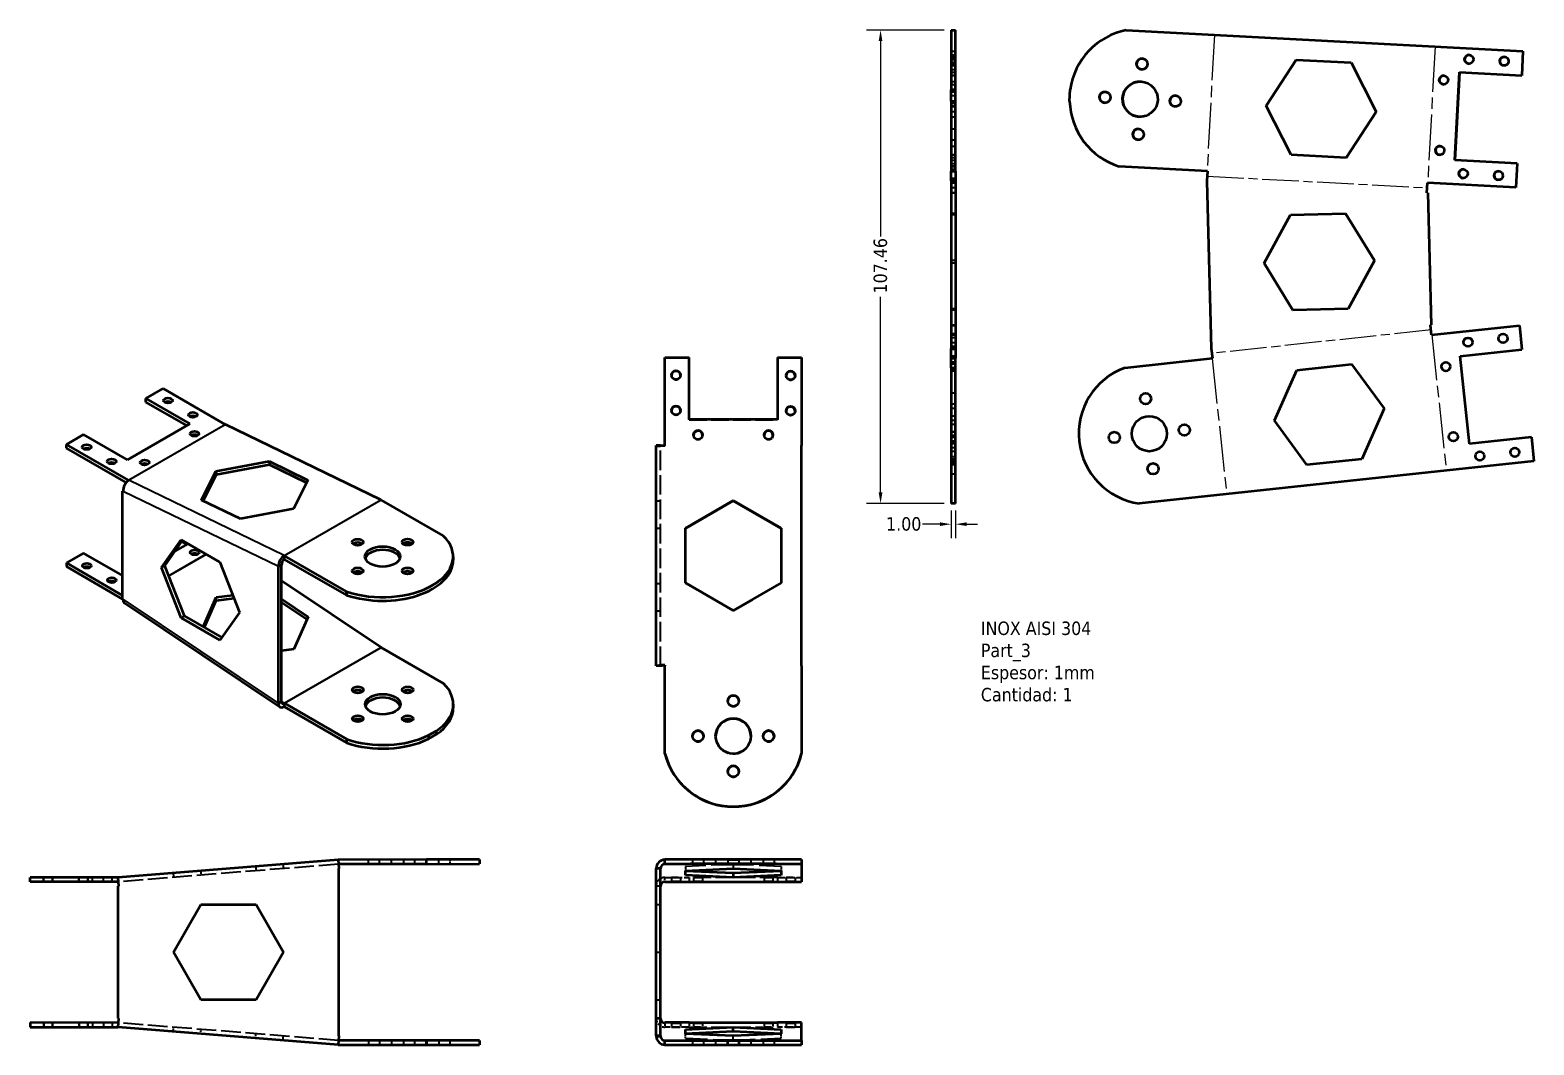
# Model space of a CAD drawing. Header units: millimetres. Extents: x 45 to 386, y 48 to 278.
import ezdxf

# ---------------------------------------------------------------- set-up
doc = ezdxf.new("R2010")
doc.units = ezdxf.units.MM
doc.linetypes.add('CHAIN', pattern=[0.3543, 0.2362, -0.0295, 0.0591, -0.0295])
doc.linetypes.add('DASHED', pattern=[0.2068, 0.1655, -0.0413])
for name, color, linetype, lineweight in [('Bend Centerline (ANSI)', 7, 'CHAIN', 25), ('Dimension (ANSI)', 7, 'Continuous', 25), ('Hidden (ANSI)', 7, 'DASHED', 35), ('Symbol (ANSI)', 7, 'Continuous', 25), ('Visible (ANSI)', 7, 'Continuous', 50), ('Visible Narrow (ANSI)', 7, 'Continuous', 35)]:
    doc.layers.add(name, color=color, linetype=linetype, lineweight=lineweight)
doc.styles.add('Note Text (ANSI)', font='tahoma.ttf')
doc.dimstyles.new('Default - mm (ANSI)', dxfattribs={"dimtxt": 3.048, "dimasz": 2.5, "dimexe": 3.175, "dimexo": 1.6002, "dimgap": 0.8, "dimtad": 0, "dimtoh": 1, "dimrnd": 1e-08, "dimzin": 4, "dimdsep": 46, "dimtxsty": 'Note Text (ANSI)', "dimcen": 0.09, "dimdle": 10, "dimclrd": 256, "dimclre": 256, "dimclrt": 256, "dimadec": 1, "dimazin": 1, "dimtfac": 1, "dimtofl": 0, "dimtmove": 0, "dimatfit": 3, "dimfxl": 0, "dimtolj": 1, "dimtzin": 4, "dimlwd": -1, "dimlwe": -1, "dimarcsym": 0})

# ---------------------------------------------------------------- blocks, each defined once
blk = doc.blocks.new('*D4')
at = {"layer": 'Defpoints', "color": 0}
for p in [(253.65, 278.07), (237.65, 170.61), (253.65, 170.61)]:
    blk.add_point(p, dxfattribs=at)
at = {"layer": 'Dimension (ANSI)'}
for p, q in [((252.05, 278.07), (234.47, 278.07)), ((237.65, 275.57), (237.65, 231.19)), ((237.65, 173.11), (237.65, 217.48)), ((252.05, 170.61), (234.47, 170.61))]:
    blk.add_line(p, q, dxfattribs=at)
for points in [[(237.23, 275.57), (238.07, 275.57), (237.65, 278.07)], [(237.23, 173.11), (238.07, 173.11), (237.65, 170.61)]]:
    blk.add_solid(points, dxfattribs=at)
at = {"layer": 'Dimension (ANSI)', "insert": (236.06, 218.28), "char_height": 3.048, "attachment_point": 1, "rotation": 90, "style": 'Note Text (ANSI)'}
blk.add_mtext('\\A1;107.46', dxfattribs=at)
blk = doc.blocks.new('*D5')
at = {"layer": 'Defpoints', "color": 0}
for p in [(253.65, 170.61), (254.65, 170.61), (254.65, 165.91)]:
    blk.add_point(p, dxfattribs=at)
at = {"layer": 'Dimension (ANSI)'}
for p, q in [((253.65, 169.01), (253.65, 162.74)), ((254.65, 169.01), (254.65, 162.74)), ((251.15, 165.91), (247.2, 165.91)), ((257.15, 165.91), (259.65, 165.91))]:
    blk.add_line(p, q, dxfattribs=at)
for points in [[(251.15, 166.33), (251.15, 165.5), (253.65, 165.91)], [(257.15, 166.33), (257.15, 165.5), (254.65, 165.91)]]:
    blk.add_solid(points, dxfattribs=at)
at = {"layer": 'Dimension (ANSI)', "insert": (238.9, 167.5), "char_height": 3.048, "attachment_point": 1, "style": 'Note Text (ANSI)'}
blk.add_mtext('\\A1;1.00', dxfattribs=at)

msp = doc.modelspace()

# ---------------------------------------------------------------- linework, layer by layer
at = {"layer": 'Bend Centerline (ANSI)', "ltscale": 43.748238}
for p, q in [((313.366, 277.005), (311.719, 246.049)), ((363.411, 274.342), (361.763, 243.385)), ((362.684, 208.878), (365.979, 178.054)), ((312.852, 203.552), (316.147, 172.727))]:
    msp.add_line(p, q, dxfattribs=at)
at = {"layer": 'Bend Centerline (ANSI)', "ltscale": 35.282658}
for p, q in [((311.715, 244.916), (361.647, 242.259)), ((362.507, 209.997), (312.788, 204.682))]:
    msp.add_line(p, q, dxfattribs=at)
at = {"layer": 'Hidden (ANSI)', "ltscale": 1.903676}
for p, q in [((253.65, 273.28), (254.65, 273.28)), ((254.65, 271.337), (253.65, 271.337)), ((254.65, 270.673), (253.65, 270.673)), ((254.65, 267.788), (253.65, 267.788)), ((254.65, 260.86), (253.65, 260.86)), ((254.65, 259.531), (253.65, 259.531)), ((254.65, 249.717), (253.65, 249.717)), ((254.65, 249.053), (253.65, 249.053)), ((253.65, 247.816), (254.65, 247.816)), ((253.65, 243.388), (254.65, 243.388)), ((253.65, 242.324), (254.65, 242.324)), ((254.65, 241.13), (253.65, 241.13)), ((253.65, 241.121), (254.65, 241.121)), ((254.65, 236.451), (253.65, 236.451)), ((254.65, 236.118), (253.65, 236.118)), ((254.65, 225.797), (253.65, 225.797)), ((254.65, 225.13), (253.65, 225.13)), ((254.65, 214.808), (253.65, 214.808)), ((254.65, 214.475), (253.65, 214.475)), ((253.65, 211.138), (254.65, 211.138)), ((253.65, 211.121), (254.65, 211.121)), ((253.65, 211.002), (254.65, 211.002)), ((254.65, 209.091), (253.65, 209.091)), ((253.65, 208.872), (254.65, 208.872)), ((254.65, 208.24), (253.65, 208.24)), ((254.65, 207.091), (253.65, 207.091)), ((254.65, 206.24), (253.65, 206.24)), ((254.65, 205.533), (253.65, 205.533)), ((254.65, 204.037), (253.65, 204.037)), ((254.65, 202.676), (253.65, 202.676)), ((254.65, 202.231), (253.65, 202.231)), ((190.25, 199.734), (190.25, 199.733)), ((192.25, 199.734), (192.25, 199.733)), ((216.25, 199.656), (216.25, 199.654)), ((218.25, 199.656), (218.25, 199.654)), ((254.65, 200.902), (253.65, 200.902)), ((254.65, 200.676), (253.65, 200.676)), ((254.65, 195.646), (253.65, 195.646)), ((190.25, 191.734), (190.25, 191.733)), ((192.25, 191.734), (192.25, 191.733)), ((216.25, 191.656), (216.25, 191.654)), ((218.25, 191.656), (218.25, 191.654)), ((254.65, 193.146), (253.65, 193.146)), ((254.65, 192.131), (253.65, 192.131)), ((194.25, 189.656), (194.25, 189.654)), ((214.25, 189.656), (214.25, 189.654)), ((254.65, 190.441), (253.65, 190.441)), ((254.65, 189.474), (253.65, 189.474)), ((254.65, 188.541), (253.65, 188.541)), ((195.25, 186.156), (195.25, 186.154)), ((197.25, 186.156), (197.25, 186.154)), ((211.25, 186.156), (211.25, 186.154)), ((213.25, 186.156), (213.25, 186.154)), ((254.65, 186.841), (253.65, 186.841)), ((254.65, 186.766), (253.65, 186.766)), ((254.65, 186.041), (253.65, 186.041)), ((253.65, 185.646), (254.65, 185.646)), ((254.65, 184.766), (253.65, 184.766)), ((254.65, 184.341), (253.65, 184.341)), ((187.75, 183.575), (186.75, 183.575)), ((188.75, 183.654), (188.75, 183.734)), ((254.65, 184.15), (253.65, 184.15)), ((254.65, 183.23), (253.65, 183.23)), ((254.65, 182.441), (253.65, 182.441)), ((254.65, 182.379), (253.65, 182.379)), ((254.65, 181.23), (253.65, 181.23)), ((254.65, 180.703), (253.65, 180.703)), ((254.65, 180.379), (253.65, 180.379)), ((253.65, 180.177), (254.65, 180.177)), ((254.65, 179.736), (253.65, 179.736)), ((254.65, 179.374), (253.65, 179.374)), ((254.65, 177.236), (253.65, 177.236)), ((186.75, 171.233), (187.75, 171.233)), ((186.75, 164.983), (187.75, 164.983)), ((186.75, 152.483), (187.75, 152.483)), ((193.425, 152.582), (193.425, 152.503)), ((215.076, 152.582), (215.076, 152.503)), ((186.75, 146.233), (187.75, 146.233)), ((204.25, 146.352), (204.25, 146.272)), ((203, 125.812), (203, 125.811)), ((205.5, 125.812), (205.5, 125.811)), ((195, 117.812), (195, 117.811)), ((197.5, 117.812), (197.5, 117.811)), ((200.25, 117.812), (200.25, 117.811)), ((208.25, 117.812), (208.25, 117.811)), ((211, 117.812), (211, 117.811)), ((213.5, 117.812), (213.5, 117.811)), ((203, 109.812), (203, 109.811)), ((205.5, 109.812), (205.5, 109.811)), ((102.13, 88.74), (102.21, 87.743)), ((121.42, 89.752), (121.421, 88.752)), ((123.92, 89.755), (123.921, 88.755)), ((126.67, 89.758), (126.671, 88.758)), ((129.42, 89.762), (129.421, 88.762)), ((131.92, 89.765), (131.921, 88.765)), ((134.67, 89.769), (134.671, 88.769)), ((137.42, 89.772), (137.421, 88.772)), ((139.92, 89.775), (139.921, 88.775)), ((195, 89.763), (195, 88.763)), ((197.5, 89.763), (197.5, 88.763)), ((200.25, 89.763), (200.25, 88.763)), ((203, 89.774), (203, 88.774)), ((204.25, 88.74), (204.25, 87.743)), ((205.5, 89.774), (205.5, 88.774)), ((208.25, 89.763), (208.25, 88.763)), ((211, 89.763), (211, 88.763)), ((213.5, 89.763), (213.5, 88.763)), ((47.748, 85.724), (47.749, 84.724)), ((47.827, 85.724), (47.828, 84.724)), ((49.748, 85.727), (49.749, 84.727)), ((49.827, 85.727), (49.828, 84.727)), ((55.748, 85.734), (55.749, 84.734)), ((55.827, 85.735), (55.828, 84.735)), ((57.748, 85.737), (57.749, 84.737)), ((57.827, 85.737), (57.828, 84.737)), ((58.827, 85.738), (58.828, 84.738)), ((61.327, 85.742), (61.328, 84.742)), ((63.327, 85.744), (63.328, 84.744)), ((77.21, 86.746), (77.289, 85.749)), ((83.44, 87.244), (83.519, 86.248)), ((95.9, 88.241), (95.98, 87.244)), ((188.75, 84.752), (188.75, 85.749)), ((190.25, 85.736), (190.25, 84.736)), ((192.25, 85.736), (192.25, 84.736)), ((193.425, 88.241), (193.425, 87.244)), ((194.25, 85.738), (194.25, 84.738)), ((195.25, 85.743), (195.25, 84.743)), ((197.25, 85.743), (197.25, 84.743)), ((211.25, 85.743), (211.25, 84.743)), ((213.25, 85.743), (213.25, 84.743)), ((214.25, 85.738), (214.25, 84.738)), ((215.076, 88.241), (215.076, 87.244)), ((216.25, 85.736), (216.25, 84.736)), ((218.25, 85.736), (218.25, 84.736)), ((187.75, 83.755), (186.75, 83.755)), ((187.75, 83.743), (186.75, 83.743)), ((186.75, 79.571), (187.75, 79.571)), ((186.75, 68.746), (187.75, 68.746)), ((186.75, 57.921), (187.75, 57.921)), ((77.21, 50.746), (77.289, 51.743)), ((83.44, 50.248), (83.519, 51.244)), ((187.75, 53.749), (186.75, 53.749)), ((186.75, 53.737), (187.75, 53.737)), ((188.75, 52.74), (188.75, 51.743)), ((95.9, 49.251), (95.98, 50.248)), ((102.13, 48.752), (102.21, 49.749)), ((193.425, 49.251), (193.425, 50.248)), ((204.25, 48.752), (204.25, 49.749)), ((215.076, 49.251), (215.076, 50.248))]:
    msp.add_line(p, q, dxfattribs=at)
at = {"layer": 'Hidden (ANSI)', "ltscale": 1.903682}
for p, q in [((253.65, 272.428), (254.65, 272.428)), ((253.65, 272.002), (254.65, 272.002)), ((253.65, 271.617), (254.65, 271.618)), ((253.65, 270.428), (254.65, 270.428)), ((253.65, 270.002), (254.65, 270.002)), ((297.027, 271.616), (297.024, 271.616)), ((371.072, 270.429), (371.07, 270.429)), ((371.178, 272.426), (371.176, 272.426)), ((379.061, 270.004), (379.058, 270.004)), ((379.167, 272.001), (379.165, 272.001)), ((253.65, 269.117), (254.65, 269.118)), ((253.65, 268.538), (254.65, 268.538)), ((253.65, 267.727), (254.65, 267.727)), ((253.65, 266.379), (254.65, 266.379)), ((296.748, 266.373), (296.745, 266.373)), ((296.894, 269.119), (296.891, 269.119)), ((365.42, 267.725), (365.418, 267.726)), ((253.65, 265.727), (254.65, 265.727)), ((253.65, 264.054), (254.65, 264.054)), ((253.65, 263.204), (254.65, 263.204)), ((288.613, 264.052), (288.61, 264.052)), ((304.59, 263.202), (304.588, 263.202)), ((365.314, 265.728), (365.312, 265.728)), ((253.65, 261.554), (254.65, 261.554)), ((253.65, 260.704), (254.65, 260.704)), ((288.48, 261.556), (288.478, 261.556)), ((304.458, 260.705), (304.455, 260.706)), ((253.65, 258.379), (254.65, 258.379)), ((296.323, 258.384), (296.32, 258.385)), ((253.65, 255.64), (254.65, 255.64)), ((253.65, 253.14), (254.65, 253.14)), ((296.044, 253.142), (296.041, 253.142)), ((296.177, 255.638), (296.174, 255.638)), ((253.65, 251.749), (254.65, 251.75)), ((253.65, 249.749), (254.65, 249.75)), ((364.464, 249.751), (364.461, 249.751)), ((364.57, 251.748), (364.568, 251.748)), ((253.65, 248.566), (254.65, 248.566)), ((253.65, 246.46), (254.65, 246.46)), ((253.65, 246.035), (254.65, 246.035)), ((369.875, 246.459), (369.872, 246.459)), ((377.864, 246.034), (377.861, 246.034)), ((253.65, 244.46), (254.65, 244.46)), ((253.65, 244.035), (254.65, 244.035)), ((369.769, 244.462), (369.766, 244.462)), ((377.757, 244.036), (377.755, 244.036)), ((190.25, 199.692), (190.25, 199.69)), ((192.25, 199.692), (192.25, 199.69)), ((216.25, 199.613), (216.25, 199.612)), ((218.25, 199.613), (218.25, 199.612)), ((190.25, 191.692), (190.25, 191.69)), ((192.25, 191.692), (192.25, 191.69)), ((216.25, 191.613), (216.25, 191.612)), ((218.25, 191.613), (218.25, 191.612)), ((194.25, 189.613), (194.25, 189.612)), ((214.25, 189.613), (214.25, 189.612)), ((195.25, 186.113), (195.25, 186.112)), ((197.25, 186.113), (197.25, 186.112)), ((211.25, 186.113), (211.25, 186.112)), ((213.25, 186.113), (213.25, 186.112)), ((203, 125.759), (203, 125.758)), ((205.5, 125.759), (205.5, 125.758)), ((195, 117.759), (195, 117.758)), ((197.5, 117.759), (197.5, 117.758)), ((200.25, 117.759), (200.25, 117.758)), ((208.25, 117.759), (208.25, 117.758)), ((211, 117.759), (211, 117.758)), ((213.5, 117.759), (213.5, 117.758)), ((203, 109.759), (203, 109.758)), ((205.5, 109.759), (205.5, 109.758)), ((47.791, 52.768), (47.792, 51.768)), ((47.869, 52.768), (47.87, 51.768)), ((49.791, 52.765), (49.792, 51.765)), ((49.869, 52.765), (49.87, 51.765)), ((55.791, 52.758), (55.792, 51.758)), ((55.869, 52.757), (55.87, 51.757)), ((57.791, 52.755), (57.792, 51.755)), ((57.869, 52.755), (57.87, 51.755)), ((58.869, 52.754), (58.87, 51.754)), ((61.369, 52.75), (61.37, 51.75)), ((63.369, 52.748), (63.37, 51.748)), ((190.25, 52.756), (190.25, 51.756)), ((192.25, 52.756), (192.25, 51.756)), ((194.25, 52.754), (194.25, 51.754)), ((195.25, 52.749), (195.25, 51.749)), ((197.25, 52.749), (197.25, 51.749)), ((211.25, 52.749), (211.25, 51.749)), ((213.25, 52.749), (213.25, 51.749)), ((214.25, 52.754), (214.25, 51.754)), ((216.25, 52.756), (216.25, 51.756)), ((218.25, 52.756), (218.25, 51.756)), ((121.473, 48.74), (121.474, 47.74)), ((123.973, 48.737), (123.974, 47.737)), ((126.723, 48.734), (126.724, 47.734)), ((129.473, 48.73), (129.474, 47.73)), ((131.973, 48.727), (131.974, 47.727)), ((134.723, 48.723), (134.724, 47.723)), ((137.473, 48.72), (137.474, 47.72)), ((139.973, 48.717), (139.974, 47.717)), ((195, 48.728), (195, 47.728)), ((197.5, 48.728), (197.5, 47.728)), ((200.25, 48.728), (200.25, 47.728)), ((203, 48.718), (203, 47.718)), ((205.5, 48.718), (205.5, 47.718)), ((208.25, 48.728), (208.25, 47.728)), ((211, 48.728), (211, 47.728)), ((213.5, 48.728), (213.5, 47.728))]:
    msp.add_line(p, q, dxfattribs=at)
at = {"layer": 'Hidden (ANSI)', "ltscale": 10.470666}
for p, q in [((188.75, 203.733), (194.25, 203.733)), ((214.25, 203.733), (219.75, 203.733)), ((188.75, 85.72), (194.25, 85.72)), ((214.25, 85.72), (219.75, 85.72)), ((194.25, 51.772), (188.75, 51.772)), ((219.75, 51.772), (214.25, 51.772))]:
    msp.add_line(p, q, dxfattribs=at)
at = {"layer": 'Hidden (ANSI)', "ltscale": 24.17795}
for p, q in [((194.25, 189.654), (214.25, 189.654)), ((214.25, 189.613), (194.25, 189.613)), ((194.25, 189.612), (214.25, 189.612)), ((214.25, 85.738), (194.25, 85.738)), ((194.25, 51.754), (214.25, 51.754))]:
    msp.add_line(p, q, dxfattribs=at)
at = {"layer": 'Hidden (ANSI)', "ltscale": 0.078461}
for p, q in [((194.25, 189.613), (194.25, 189.654)), ((214.25, 189.654), (214.25, 189.613))]:
    msp.add_line(p, q, dxfattribs=at)
at = {"layer": 'Hidden (ANSI)', "ltscale": 0.263695}
msp.add_line((187.75, 183.575), (187.75, 183.713), dxfattribs=at)
at = {"layer": 'Hidden (ANSI)', "ltscale": 26.865015}
msp.add_line((187.75, 133.733), (187.75, 183.575), dxfattribs=at)
at = {"layer": 'Hidden (ANSI)', "ltscale": 30.222437}
for p, q in [((193.425, 152.503), (204.25, 146.272)), ((204.25, 146.272), (215.076, 152.503)), ((204.25, 88.74), (193.425, 88.241)), ((215.076, 88.241), (204.25, 88.74)), ((193.425, 49.251), (204.25, 48.752)), ((204.25, 48.752), (215.076, 49.251))]:
    msp.add_line(p, q, dxfattribs=at)
at = {"layer": 'Hidden (ANSI)', "ltscale": 0.033797}
msp.add_line((187.751, 133.733), (187.75, 133.733), dxfattribs=at)
at = {"layer": 'Hidden (ANSI)', "ltscale": 5.014007}
msp.add_line((202.933, 101.812), (205.567, 101.812), dxfattribs=at)
at = {"layer": 'Hidden (ANSI)', "ltscale": 26.865778}
for p, q in [((114.671, 88.74), (64.828, 84.752)), ((114.671, 48.752), (64.828, 52.74))]:
    msp.add_line(p, q, dxfattribs=at)
at = {"layer": 'Hidden (ANSI)', "ltscale": 0.039199}
for p, q in [((203, 88.774), (203, 88.753)), ((205.5, 88.774), (205.5, 88.753)), ((203, 48.739), (203, 48.718)), ((205.5, 48.739), (205.5, 48.718))]:
    msp.add_line(p, q, dxfattribs=at)
at = {"layer": 'Hidden (ANSI)', "ltscale": 0.01955}
for p, q in [((190.25, 84.736), (190.25, 84.725)), ((192.25, 84.736), (192.25, 84.725)), ((216.25, 84.736), (216.25, 84.725)), ((218.25, 84.736), (218.25, 84.725)), ((190.25, 52.767), (190.25, 52.756)), ((192.25, 52.767), (192.25, 52.756)), ((216.25, 52.767), (216.25, 52.756)), ((218.25, 52.767), (218.25, 52.756))]:
    msp.add_line(p, q, dxfattribs=at)
at = {"layer": 'Hidden (ANSI)', "ltscale": 31.972332}
for start_param, end_param in [(4.9630446, 6.20277), (0.0804153, 1.3201407)]:
    msp.add_ellipse((296.535, 262.379), major_axis=(-15.977, 0.85), ratio=0.9999967, start_param=start_param, end_param=end_param, dxfattribs=at)
at = {"layer": 'Hidden (ANSI)', "ltscale": 7.480934}
for centre in [(296.96, 270.367), (288.547, 262.804), (304.524, 261.954), (296.11, 254.39)]:
    msp.add_ellipse(centre, major_axis=(1.248, -0.066), ratio=0.9999967, start_param=4.7113568, end_param=7.8550138, dxfattribs=at)
at = {"layer": 'Hidden (ANSI)', "ltscale": 5.98571}
for centre in [(371.125, 271.428), (379.114, 271.002), (365.367, 266.727), (364.517, 250.749), (369.822, 245.46), (377.811, 245.035)]:
    msp.add_ellipse(centre, major_axis=(0.999, -0.053), ratio=0.9999967, start_param=4.7110988, end_param=7.8552718, dxfattribs=at)
at = {"layer": 'Hidden (ANSI)', "ltscale": 30.389196}
msp.add_ellipse((296.535, 262.379), major_axis=(3.994, -0.213), ratio=0.9999967, start_param=4.7120664, end_param=7.8543042, dxfattribs=at)
at = {"layer": 'Hidden (ANSI)', "ltscale": 6.061757}
for centre, start_param, end_param in [((191.25, 199.692), 1.5495335, 4.7336518), ((217.25, 199.613), 1.5495334, 4.7336519)]:
    msp.add_ellipse(centre, major_axis=(0, 1), ratio=0.9999975, start_param=start_param, end_param=end_param, dxfattribs=at)
at = {"layer": 'Hidden (ANSI)', "ltscale": 6.064213}
msp.add_ellipse((191.25, 199.69), major_axis=(0, 1), ratio=0.9999975, start_param=1.5488883, end_param=4.734297, dxfattribs=at)
at = {"layer": 'Hidden (ANSI)', "ltscale": 5.983243}
for centre in [(191.25, 199.733), (217.25, 199.654), (191.25, 191.733), (217.25, 191.654), (196.25, 186.154), (212.25, 186.154)]:
    msp.add_ellipse(centre, major_axis=(-1, 0.001), ratio=0.9999992, start_param=0, end_param=3.1428828, dxfattribs=at)
at = {"layer": 'Hidden (ANSI)', "ltscale": 6.064214}
msp.add_ellipse((217.25, 199.612), major_axis=(0, 1), ratio=0.9999975, start_param=1.5488882, end_param=4.7342971, dxfattribs=at)
at = {"layer": 'Hidden (ANSI)', "ltscale": 6.061808}
for centre, start_param, end_param in [((191.25, 191.692), 1.5495202, 4.7336651), ((217.25, 191.613), 1.5495201, 4.7336652)]:
    msp.add_ellipse(centre, major_axis=(0, 1), ratio=0.9999975, start_param=start_param, end_param=end_param, dxfattribs=at)
at = {"layer": 'Hidden (ANSI)', "ltscale": 6.064264}
msp.add_ellipse((191.25, 191.69), major_axis=(0, 1), ratio=0.9999975, start_param=1.548875, end_param=4.7343103, dxfattribs=at)
at = {"layer": 'Hidden (ANSI)', "ltscale": 6.064265}
msp.add_ellipse((217.25, 191.612), major_axis=(0, 1), ratio=0.9999975, start_param=1.5488748, end_param=4.7343105, dxfattribs=at)
at = {"layer": 'Hidden (ANSI)', "ltscale": 6.061843}
for centre in [(196.25, 186.113), (212.25, 186.113)]:
    msp.add_ellipse(centre, major_axis=(0, 1), ratio=0.9999975, start_param=1.5495109, end_param=4.7336744, dxfattribs=at)
at = {"layer": 'Hidden (ANSI)', "ltscale": 6.0643}
for centre in [(196.25, 186.112), (212.25, 186.112)]:
    msp.add_ellipse(centre, major_axis=(0, 1), ratio=0.9999975, start_param=1.5488657, end_param=4.7343196, dxfattribs=at)
at = {"layer": 'Hidden (ANSI)', "ltscale": 2.990344}
msp.add_ellipse((188.75, 183.575), major_axis=(-1, 0), ratio=0.0797452, start_param=4.712389, end_param=6.2831853, dxfattribs=at)
at = {"layer": 'Hidden (ANSI)', "ltscale": 7.576768}
msp.add_ellipse((204.25, 125.759), major_axis=(0, 1.25), ratio=0.9999975, start_param=1.5496286, end_param=4.7335567, dxfattribs=at)
at = {"layer": 'Hidden (ANSI)', "ltscale": 7.579226}
msp.add_ellipse((204.25, 125.758), major_axis=(0, 1.25), ratio=0.9999975, start_param=1.5491124, end_param=4.7340729, dxfattribs=at)
at = {"layer": 'Hidden (ANSI)', "ltscale": 7.478466}
for centre in [(204.25, 125.811), (196.25, 117.811), (212.25, 117.811), (204.25, 109.811)]:
    msp.add_ellipse(centre, major_axis=(-1.25, 0.001), ratio=0.9999992, start_param=0, end_param=3.1426248, dxfattribs=at)
at = {"layer": 'Hidden (ANSI)', "ltscale": 7.576819}
for centre in [(196.25, 117.759), (212.25, 117.759)]:
    msp.add_ellipse(centre, major_axis=(0, 1.25), ratio=0.9999975, start_param=1.5496179, end_param=4.7335674, dxfattribs=at)
at = {"layer": 'Hidden (ANSI)', "ltscale": 7.579276}
for centre in [(196.25, 117.758), (212.25, 117.758)]:
    msp.add_ellipse(centre, major_axis=(0, 1.25), ratio=0.9999975, start_param=1.5491017, end_param=4.7340836, dxfattribs=at)
at = {"layer": 'Hidden (ANSI)', "ltscale": 30.510963}
msp.add_ellipse((204.25, 117.759), major_axis=(0, 4), ratio=0.9999975, start_param=1.5641785, end_param=4.7190068, dxfattribs=at)
at = {"layer": 'Hidden (ANSI)', "ltscale": 30.514082}
msp.add_ellipse((204.25, 117.758), major_axis=(0, 4), ratio=0.9999975, start_param=1.5640172, end_param=4.7191681, dxfattribs=at)
at = {"layer": 'Hidden (ANSI)', "ltscale": 30.386026}
msp.add_ellipse((204.25, 117.811), major_axis=(-4, 0.001), ratio=0.9999992, start_param=0, end_param=3.1419152, dxfattribs=at)
at = {"layer": 'Hidden (ANSI)', "ltscale": 7.57687}
msp.add_ellipse((204.25, 109.759), major_axis=(0, 1.25), ratio=0.9999975, start_param=1.5496073, end_param=4.733578, dxfattribs=at)
at = {"layer": 'Hidden (ANSI)', "ltscale": 7.579327}
msp.add_ellipse((204.25, 109.758), major_axis=(0, 1.25), ratio=0.9999975, start_param=1.5490911, end_param=4.7340942, dxfattribs=at)
at = {"layer": 'Hidden (ANSI)', "ltscale": 14.952118}
for centre in [(196.25, 89.763), (204.25, 89.774), (204.25, 89.753), (212.25, 89.763)]:
    msp.add_ellipse(centre, major_axis=(-1.25, 0), ratio=0.0012902, dxfattribs=at)
at = {"layer": 'Hidden (ANSI)', "ltscale": 30.382908}
msp.add_ellipse((204.25, 89.763), major_axis=(-4, 0), ratio=0.0012902, dxfattribs=at)
at = {"layer": 'Hidden (ANSI)', "ltscale": 5.980787}
for centre, start_param, end_param in [((188.75, 83.755), 4.712389, 6.2831853), ((188.75, 53.737), 0, 1.5707963)]:
    msp.add_ellipse(centre, major_axis=(-2, 0), ratio=0.9968153, start_param=start_param, end_param=end_param, dxfattribs=at)
at = {"layer": 'Hidden (ANSI)', "ltscale": 11.961675}
for centre in [(191.25, 85.736), (191.25, 85.725), (196.25, 85.743), (212.25, 85.743), (217.25, 85.736), (217.25, 85.725)]:
    msp.add_ellipse(centre, major_axis=(-1, 0), ratio=0.0012902, dxfattribs=at)
at = {"layer": 'Hidden (ANSI)', "ltscale": 11.961695}
for centre in [(191.25, 51.767), (191.25, 51.756), (196.25, 51.749), (212.25, 51.749), (217.25, 51.767), (217.25, 51.756)]:
    msp.add_ellipse(centre, major_axis=(-1, 0), ratio=0.0012902, dxfattribs=at)
at = {"layer": 'Hidden (ANSI)', "ltscale": 14.952144}
for centre in [(196.25, 47.728), (204.25, 47.739), (204.25, 47.718), (212.25, 47.728)]:
    msp.add_ellipse(centre, major_axis=(-1.25, 0), ratio=0.0012902, dxfattribs=at)
at = {"layer": 'Hidden (ANSI)', "ltscale": 30.382957}
msp.add_ellipse((204.25, 47.728), major_axis=(-4, 0), ratio=0.0012902, dxfattribs=at)
at = {"layer": 'Visible (ANSI)'}
for p, q in [((253.65, 278.068), (254.65, 278.068)), ((253.65, 278.068), (253.65, 264.51)), ((254.65, 264.541), (254.65, 278.068)), ((293.393, 278.068), (383.361, 273.28)), ((383.361, 273.28), (383.068, 267.788)), ((325.082, 260.86), (331.899, 271.337)), ((331.899, 271.337), (344.381, 270.673)), ((344.381, 270.673), (350.047, 259.531)), ((367.903, 248.566), (368.966, 268.538)), ((368.969, 268.538), (367.906, 248.566)), ((368.966, 268.538), (383.068, 267.788)), ((253.65, 261.943), (253.65, 264.51)), ((254.65, 261.911), (254.65, 264.541)), ((280.54, 261.911), (280.679, 264.541)), ((253.65, 261.943), (253.65, 247.112)), ((254.65, 247.112), (254.65, 261.911)), ((330.748, 249.717), (325.082, 260.86)), ((350.047, 259.531), (343.231, 249.053)), ((343.231, 249.053), (330.748, 249.717)), ((254.65, 247.112), (253.65, 247.112)), ((253.65, 247.112), (253.65, 246.046)), ((253.65, 246.046), (254.65, 246.046)), ((253.65, 243.813), (253.65, 246.046)), ((254.65, 246.046), (254.65, 247.112)), ((254.65, 246.046), (254.65, 243.813)), ((311.775, 246.046), (291.746, 247.112)), ((311.775, 246.046), (311.656, 243.813)), ((382.005, 247.816), (367.903, 248.566)), ((382.005, 247.816), (381.713, 242.324)), ((254.65, 243.813), (253.65, 243.813)), ((253.65, 243.813), (253.65, 243.787)), ((253.65, 243.787), (253.65, 205.807)), ((253.65, 243.787), (254.65, 243.787)), ((254.65, 243.813), (254.65, 243.787)), ((254.65, 243.787), (254.65, 205.807)), ((311.656, 243.787), (312.669, 205.807)), ((361.587, 241.13), (361.707, 243.388)), ((381.713, 242.324), (361.707, 243.388)), ((361.587, 241.13), (361.745, 241.121)), ((361.745, 241.121), (362.545, 211.138)), ((324.658, 225.13), (330.617, 236.118)), ((330.617, 236.118), (343.113, 236.451)), ((343.113, 236.451), (349.649, 225.797)), ((331.195, 214.475), (324.658, 225.13)), ((349.649, 225.797), (343.69, 214.808)), ((343.69, 214.808), (331.195, 214.475)), ((362.387, 211.121), (362.545, 211.138)), ((362.627, 208.872), (362.387, 211.121)), ((362.627, 208.872), (382.548, 211.002)), ((382.548, 211.002), (383.133, 205.533)), ((253.65, 205.807), (253.65, 205.781)), ((253.65, 205.807), (254.65, 205.807)), ((253.65, 203.558), (253.65, 205.781)), ((253.65, 205.781), (254.65, 205.781)), ((254.65, 205.807), (254.65, 205.781)), ((254.65, 205.781), (254.65, 203.558)), ((312.67, 205.781), (312.908, 203.558)), ((369.134, 204.037), (383.133, 205.533)), ((188.75, 203.734), (194.25, 203.734)), ((188.75, 183.813), (188.75, 203.734)), ((194.25, 189.656), (194.25, 203.734)), ((214.25, 203.734), (214.25, 189.656)), ((214.25, 203.734), (219.75, 203.734)), ((219.75, 203.734), (219.75, 183.813)), ((253.65, 201.431), (253.65, 203.558)), ((253.65, 203.558), (254.65, 203.558)), ((253.65, 201.431), (253.65, 170.607)), ((253.65, 201.431), (254.65, 201.431)), ((254.65, 201.431), (254.65, 203.558)), ((254.65, 170.607), (254.65, 201.431)), ((293.018, 201.431), (312.908, 203.558)), ((332.05, 200.902), (344.479, 202.231)), ((344.479, 202.231), (351.844, 192.131)), ((371.26, 184.15), (369.134, 204.037)), ((326.986, 189.474), (332.05, 200.902)), ((71.024, 194.426), (74.913, 196.671)), ((71.025, 193.609), (71.024, 194.426)), ((71.024, 194.426), (80.979, 188.693)), ((74.913, 196.671), (89, 188.56)), ((80.271, 188.285), (71.025, 193.609)), ((351.844, 192.131), (346.78, 180.703)), ((80.979, 188.693), (66.837, 180.528)), ((124.3, 171.437), (89.055, 188.53)), ((214.25, 189.656), (194.25, 189.656)), ((334.351, 179.374), (326.986, 189.474)), ((52.993, 184.016), (56.882, 186.261)), ((66.837, 180.528), (56.882, 186.261)), ((385.259, 185.646), (371.26, 184.15)), ((385.259, 185.646), (385.843, 180.177)), ((52.994, 183.199), (52.993, 184.016)), ((67.079, 175.904), (52.993, 184.016)), ((66.561, 175.386), (52.994, 183.199)), ((187.75, 183.733), (186.75, 183.733)), ((186.75, 183.575), (186.75, 183.733)), ((186.75, 133.733), (186.75, 183.575)), ((187.75, 183.713), (187.75, 183.733)), ((188.75, 183.734), (188.75, 183.813)), ((219.75, 183.813), (219.75, 183.734)), ((219.75, 133.891), (219.75, 183.734)), ((83.657, 171.373), (86.906, 177.929)), ((86.906, 177.929), (98.966, 180.212)), ((86.906, 177.929), (86.963, 177.082)), ((99.023, 179.365), (86.963, 177.082)), ((98.966, 180.212), (107.777, 175.939)), ((98.966, 180.212), (99.023, 179.365)), ((107.45, 175.278), (99.023, 179.365)), ((385.843, 180.177), (296.313, 170.607)), ((346.78, 180.703), (334.351, 179.374)), ((86.963, 177.082), (84.041, 171.187)), ((107.777, 175.939), (104.528, 169.383)), ((65.829, 173.481), (65.722, 173.419)), ((65.833, 173.365), (65.722, 173.419)), ((65.722, 148.93), (65.722, 173.419)), ((92.468, 167.1), (83.657, 171.373)), ((124.411, 171.379), (138.475, 163.279)), ((193.425, 165.042), (204.25, 171.273)), ((204.25, 171.193), (193.425, 164.963)), ((204.25, 171.273), (215.076, 165.042)), ((204.25, 171.273), (204.25, 171.193)), ((215.076, 164.963), (204.25, 171.193)), ((254.65, 170.607), (253.65, 170.607)), ((104.528, 169.383), (92.468, 167.1)), ((193.425, 152.582), (193.425, 165.042)), ((215.076, 165.042), (215.076, 152.582)), ((74.56, 156.071), (78.98, 162.359)), ((79.279, 162.186), (75.267, 156.48)), ((80.526, 161.466), (77.574, 159.761)), ((78.98, 162.359), (87.819, 157.255)), ((80.303, 161.336), (79.15, 162.003)), ((52.994, 157.113), (52.993, 156.297)), ((56.883, 159.358), (52.994, 157.113)), ((65.722, 149.746), (52.994, 157.113)), ((65.722, 154.242), (56.883, 159.358)), ((87.819, 157.255), (92.238, 145.865)), ((102.436, 157.935), (102.379, 158.782)), ((116.555, 150.624), (102.49, 158.723)), ((116.556, 149.807), (102.491, 157.906)), ((140.709, 158.585), (140.709, 157.768)), ((52.993, 156.297), (65.727, 148.926)), ((74.56, 156.071), (75.267, 156.48)), ((78.98, 144.681), (74.56, 156.071)), ((75.267, 156.48), (79.687, 145.089)), ((101.784, 156.696), (101.076, 156.302)), ((101.784, 156.681), (101.077, 156.273)), ((101.077, 125.251), (101.077, 156.273)), ((101.784, 125.659), (101.784, 156.681)), ((124.356, 137.941), (101.784, 153.058)), ((116.556, 149.807), (116.555, 150.624)), ((204.25, 146.352), (193.425, 152.582)), ((215.076, 152.582), (204.25, 146.352)), ((65.833, 148.855), (65.722, 148.93)), ((101.379, 124.405), (66.135, 148.009)), ((84.001, 142.598), (86.963, 149.316)), ((86.906, 148.535), (84.231, 142.466)), ((86.906, 148.535), (86.963, 149.316)), ((91.008, 149.035), (86.906, 148.535)), ((86.963, 149.316), (90.721, 149.774)), ((101.784, 148.936), (107.834, 144.885)), ((107.555, 144.252), (101.784, 148.117)), ((78.98, 144.681), (79.687, 145.089)), ((87.819, 139.578), (78.98, 144.681)), ((79.687, 145.089), (88.227, 140.159)), ((92.238, 145.865), (87.819, 139.578)), ((107.834, 144.885), (104.584, 137.515)), ((104.584, 137.515), (101.784, 137.174)), ((138.512, 129.745), (124.411, 137.907)), ((187.75, 133.733), (186.75, 133.733)), ((187.751, 133.733), (186.751, 133.734)), ((188.75, 133.891), (188.75, 133.734)), ((188.75, 113.844), (188.75, 133.734)), ((219.75, 133.734), (219.75, 133.891)), ((219.75, 133.734), (219.75, 113.844)), ((101.076, 125.223), (101.784, 125.645)), ((101.784, 125.659), (101.077, 125.251)), ((102.436, 125.286), (102.379, 124.504)), ((102.49, 124.435), (116.593, 116.272)), ((116.592, 117.089), (102.491, 125.251)), ((140.746, 125.035), (140.747, 124.218)), ((116.593, 116.272), (116.592, 117.089)), ((135.091, 117.16), (136.953, 118.235)), ((135.114, 117.989), (136.932, 119.038)), ((188.75, 113.843), (188.75, 113.844)), ((188.75, 113.791), (188.75, 113.843)), ((188.75, 113.79), (188.75, 113.791)), ((219.75, 113.844), (219.75, 113.843)), ((219.75, 113.791), (219.75, 113.843)), ((219.75, 113.791), (219.75, 113.79)), ((202.965, 101.811), (205.536, 101.811)), ((114.591, 89.737), (64.748, 85.749)), ((114.591, 89.737), (114.748, 87.778)), ((134.638, 89.769), (114.748, 89.743)), ((134.64, 88.769), (114.75, 88.743)), ((146.67, 89.784), (134.638, 89.769)), ((134.64, 88.769), (134.638, 89.769)), ((134.64, 88.769), (146.671, 88.784)), ((146.67, 89.784), (146.671, 88.784)), ((188.75, 88.769), (188.75, 89.769)), ((188.75, 88.769), (188.75, 88.743)), ((188.75, 88.743), (188.75, 88.74)), ((219.75, 89.769), (219.75, 88.769)), ((219.75, 88.769), (219.75, 88.743)), ((219.75, 88.743), (219.75, 88.74)), ((219.75, 88.74), (219.75, 84.752)), ((64.67, 85.746), (44.748, 85.72)), ((44.75, 84.72), (44.748, 85.72)), ((64.908, 83.755), (64.748, 85.749)), ((114.748, 87.778), (114.75, 87.743)), ((114.75, 87.761), (114.748, 87.778)), ((114.75, 87.761), (114.75, 87.743)), ((114.75, 49.749), (114.75, 87.743)), ((187.75, 87.743), (186.75, 87.743)), ((186.75, 49.749), (186.75, 87.743)), ((187.751, 87.761), (186.751, 87.778)), ((187.75, 49.749), (187.75, 87.743)), ((193.425, 87.244), (204.25, 87.743)), ((193.425, 86.248), (193.425, 87.244)), ((193.425, 87.244), (204.25, 86.746)), ((204.25, 85.749), (193.425, 86.248)), ((204.25, 87.743), (215.076, 87.244)), ((204.25, 86.746), (215.076, 87.244)), ((204.25, 86.746), (204.25, 85.749)), ((215.076, 86.248), (204.25, 85.749)), ((215.076, 87.244), (215.076, 86.248)), ((64.671, 84.746), (44.75, 84.72)), ((64.908, 83.755), (64.75, 83.743)), ((64.75, 53.749), (64.75, 83.743)), ((188.75, 84.746), (188.75, 84.752)), ((188.75, 84.746), (188.75, 84.72)), ((188.75, 84.72), (194.25, 84.72)), ((194.25, 84.738), (214.25, 84.738)), ((194.25, 84.72), (194.25, 84.738)), ((214.25, 84.738), (214.25, 84.72)), ((214.25, 84.72), (219.75, 84.72)), ((219.75, 84.746), (219.75, 84.752)), ((219.75, 84.746), (219.75, 84.72)), ((77.25, 68.746), (83.5, 79.571)), ((83.5, 79.571), (96, 79.571)), ((96, 79.571), (102.25, 68.746)), ((83.5, 57.921), (77.25, 68.746)), ((102.25, 68.746), (96, 57.921)), ((96, 57.921), (83.5, 57.921)), ((44.75, 52.772), (44.748, 51.772)), ((44.748, 51.772), (64.67, 51.746)), ((64.671, 52.746), (44.75, 52.772)), ((64.748, 51.743), (64.908, 53.737)), ((114.591, 47.755), (64.748, 51.743)), ((64.908, 53.737), (64.75, 53.749)), ((194.25, 52.772), (188.75, 52.772)), ((188.75, 52.746), (188.75, 52.772)), ((188.75, 52.746), (188.75, 52.74)), ((193.425, 51.244), (204.25, 51.743)), ((193.425, 50.248), (193.425, 51.244)), ((194.25, 52.754), (194.25, 52.772)), ((214.25, 52.754), (194.25, 52.754)), ((204.25, 50.746), (204.25, 51.743)), ((204.25, 51.743), (215.076, 51.244)), ((214.25, 52.772), (214.25, 52.754)), ((219.75, 52.772), (214.25, 52.772)), ((215.076, 51.244), (215.076, 50.248)), ((219.75, 52.746), (219.75, 52.772)), ((219.75, 52.746), (219.75, 52.74)), ((219.75, 48.752), (219.75, 52.74)), ((114.748, 49.714), (114.591, 47.755)), ((114.75, 49.749), (114.748, 49.714)), ((114.748, 49.714), (114.75, 49.731)), ((114.75, 49.749), (114.75, 49.731)), ((134.691, 48.723), (114.75, 48.749)), ((146.671, 48.708), (134.691, 48.723)), ((134.693, 47.723), (134.691, 48.723)), ((187.75, 49.749), (186.75, 49.749)), ((186.751, 49.714), (187.751, 49.731)), ((188.75, 48.749), (188.75, 48.752)), ((188.75, 48.723), (188.75, 48.749)), ((188.75, 47.723), (188.75, 48.723)), ((204.25, 50.746), (193.425, 50.248)), ((204.25, 49.749), (193.425, 50.248)), ((202.965, 48.708), (205.536, 48.708)), ((215.076, 50.248), (204.25, 50.746)), ((215.076, 50.248), (204.25, 49.749)), ((219.75, 48.749), (219.75, 48.752)), ((219.75, 48.723), (219.75, 48.749)), ((219.75, 48.723), (219.75, 47.723)), ((114.748, 47.749), (134.693, 47.723)), ((134.693, 47.723), (146.67, 47.708)), ((202.933, 47.708), (205.567, 47.708))]:
    msp.add_line(p, q, dxfattribs=at)
for centre, radius in [((370.882, 207.24), 1), ((378.837, 208.091), 1), ((365.867, 201.676), 1), ((297.762, 194.396), 1.25), ((298.612, 186.441), 4), ((306.567, 187.291), 1.25), ((290.657, 185.591), 1.25), ((367.567, 185.766), 1), ((373.568, 181.379), 1), ((381.522, 182.23), 1), ((299.462, 178.486), 1.25)]:
    msp.add_circle(centre, radius, dxfattribs=at)
for centre, radius, start, end in [((298.612, 186.441), 16, 110.46296, 261.73994), ((114.751, 87.743), 2, 90.07392, 94.57392), ((114.751, 87.743), 1, 90.07392, 94.57392), ((64.668, 86.746), 1, 270.07392, 274.57392), ((64.668, 86.746), 2, 270.07392, 274.57392), ((64.668, 50.746), 1, 85.42608, 89.92608), ((64.668, 50.746), 2, 85.42608, 89.92608), ((114.751, 49.749), 2, 265.42608, 269.92608), ((114.751, 49.749), 1, 265.42608, 269.92608)]:
    msp.add_arc(centre, radius, start, end, dxfattribs=at)
for centre, major_axis, ratio, start_param, end_param in [((296.533, 262.379), (-15.977, 0.85), 0.9999967, 4.9630446, 6.2007868), ((296.96, 270.367), (1.248, -0.066), 0.9999967, 1.5718285, 4.7113568), ((371.125, 271.428), (0.999, -0.053), 0.9999967, 1.5720865, 4.7110988), ((379.114, 271.002), (0.999, -0.053), 0.9999967, 1.5720865, 4.7110988), ((296.535, 262.379), (3.994, -0.213), 0.9999967, 1.5711189, 4.7120664), ((365.367, 266.727), (0.999, -0.053), 0.9999967, 1.5720865, 4.7110988), ((288.547, 262.804), (1.248, -0.066), 0.9999967, 1.5718285, 4.7113568), ((304.524, 261.954), (1.248, -0.066), 0.9999967, 1.5718285, 4.7113568), ((296.533, 262.379), (-15.977, 0.85), 0.9999967, 0.0823985, 1.3201407), ((296.11, 254.39), (1.248, -0.066), 0.9999967, 1.5718285, 4.7113568), ((364.517, 250.749), (0.999, -0.053), 0.9999967, 1.5720865, 4.7110988), ((369.822, 245.46), (0.999, -0.053), 0.9999967, 1.5720865, 4.7110988), ((377.811, 245.035), (0.999, -0.053), 0.9999967, 1.5720865, 4.7110988), ((191.25, 199.733), (1, 0.001), 0.9999992, 0, 3.1403025), ((191.25, 199.692), (0, 1), 0.9999975, 4.7336518, 7.8327188), ((191.25, 199.69), (0, 1), 0.9999975, 4.734297, 7.8320736), ((217.25, 199.654), (1, 0.001), 0.9999992, 0, 3.1403025), ((217.25, 199.613), (0, 1), 0.9999975, 4.7336519, 7.8327187), ((217.25, 199.612), (0, 1), 0.9999975, 4.7342971, 7.8320735), ((76.03, 193.173), (-1, -0.001), 0.5766049, 3.9289311, 5.4958469), ((191.25, 191.733), (1, 0.001), 0.9999992, 0, 3.1403025), ((191.25, 191.692), (0, 1), 0.9999975, 4.7336651, 7.8327055), ((191.25, 191.69), (0, 1), 0.9999975, 4.7343103, 7.8320603), ((217.25, 191.654), (1, 0.001), 0.9999992, 0, 3.1403025), ((217.25, 191.613), (0, 1), 0.9999975, 4.7336652, 7.8327054), ((217.25, 191.612), (0, 1), 0.9999975, 4.7343105, 7.8320602), ((81.687, 189.916), (-1, -0.001), 0.5766049, 3.9289311, 5.4958469), ((88.999, 189.377), (0.5, -0.866), 0.5773503, 5.4990773, 5.5776171), ((82.04, 185.635), (-1, -0.001), 0.5766049, 3.9289311, 5.4958469), ((196.25, 186.154), (1, 0.001), 0.9999992, 0, 3.1403025), ((196.25, 186.113), (0, 1), 0.9999975, 4.7336744, 7.8326962), ((196.25, 186.112), (0, 1), 0.9999975, 4.7343196, 7.832051), ((212.25, 186.154), (1, 0.001), 0.9999992, 0, 3.1403025), ((212.25, 186.113), (0, 1), 0.9999975, 4.7336744, 7.8326962), ((212.25, 186.112), (0, 1), 0.9999975, 4.7343196, 7.832051), ((57.59, 182.591), (-1, -0.001), 0.5766049, 3.9289311, 5.4958469), ((188.75, 183.575), (-2, 0), 0.0797452, 4.712389, 6.2831853), ((63.247, 179.333), (-1, -0.001), 0.5766049, 3.9289311, 5.4958469), ((70.727, 179.103), (-1, -0.001), 0.5766049, 3.9289311, 5.4958469), ((67.248, 174.182), (-0.873, -1.8), 0.6215525, 3.8837591, 5.4545554), ((67.078, 176.721), (-0.5, 0.866), 0.5773503, 2.3574847, 2.4360245), ((124.412, 169.745), (1, -1.732), 0.5773503, 2.3574847, 2.4360245), ((124.709, 158.568), (16, 0.018), 0.5766049, 4.1770022, 6.8172836), ((119.053, 161.008), (-1.25, -0.001), 0.5766049, 3.7441872, 5.6805908), ((130.366, 161.017), (-1.25, -0.001), 0.5766049, 3.7441872, 5.6805908), ((82.07, 158.678), (-1, 0.001), 0.5780947, 3.9276409, 5.4997241), ((102.492, 157.089), (0.873, 1.8), 0.6215525, 0.7421664, 2.2952145), ((102.492, 157.089), (-0.436, -0.9), 0.6215525, 3.8837591, 5.4368071), ((102.492, 157.089), (-1, 1.732), 0.5773503, 5.4990773, 5.5776171), ((102.492, 157.089), (-0.5, 0.866), 0.5773503, 5.4990773, 5.5776171), ((124.709, 157.751), (16, 0.018), 0.5766049, 4.1770022, 6.2831853), ((124.709, 157.751), (4, 0.004), 0.5766049, 0.1780588, 2.9635339), ((57.62, 155.663), (-1, 0.001), 0.5780947, 3.9276409, 5.4997241), ((102.491, 157.089), (0.937, 1.768), 0.5998737, 2.3168622, 2.3346105), ((102.491, 157.089), (0.498, 0.869), 0.5773444, 2.3352565, 2.3530047), ((119.053, 154.485), (-1.25, -0.001), 0.5766049, 3.7441872, 5.6805908), ((130.366, 154.493), (-1.25, -0.001), 0.5766049, 3.7441872, 5.6805908), ((63.277, 152.388), (-1, 0.001), 0.5780947, 3.9276409, 5.4997241), ((67.248, 149.671), (-1.113, -1.662), 0.5294706, 5.5346394, 6.2831853), ((124.412, 138.723), (-0.5, 0.866), 0.5773503, 2.2763645, 2.3549043), ((188.75, 133.733), (2, 0), 0.0398726, 3.1238444, 3.1415927), ((188.75, 133.731), (-2, 0), 0.0797452, 4.712389, 6.2654371), ((188.75, 133.731), (-1, 0), 0.0797452, 4.712389, 6.2654371), ((124.746, 125.041), (16, -0.018), 0.5780947, 5.5788517, 6.8185771), ((119.09, 127.498), (-1.25, 0.001), 0.5780947, 3.7437089, 5.6836561), ((124.747, 124.224), (-4, 0.004), 0.5780947, 3.3204812, 6.1068838), ((130.404, 127.49), (-1.25, 0.001), 0.5780947, 3.7437089, 5.6836561), ((204.25, 125.811), (1.25, 0.001), 0.9999992, 0, 3.1405605), ((204.25, 125.759), (0, 1.25), 0.9999975, 4.7335567, 7.8328139), ((204.25, 125.758), (0, 1.25), 0.9999975, 4.7340729, 7.8322977), ((102.492, 126.067), (-1.113, -1.662), 0.5294706, 5.5523876, 7.1054357), ((102.491, 126.068), (-1.057, -1.699), 0.5539064, 5.5161814, 5.5339297), ((102.492, 126.067), (-0.556, -0.831), 0.5294706, 5.5523876, 7.1054357), ((102.491, 126.068), (-0.498, -0.869), 0.5773444, 5.4945974, 5.5123456), ((102.492, 126.067), (1, -1.732), 0.5773503, 5.4179572, 5.496497), ((102.492, 126.067), (-0.5, 0.866), 0.5773503, 2.2763645, 2.3549043), ((124.747, 124.224), (-16, 0.018), 0.5780947, 2.4392423, 3.1428862), ((119.09, 120.958), (-1.25, 0.001), 0.5780947, 3.7437089, 5.6836561), ((130.404, 120.95), (-1.25, 0.001), 0.5780947, 3.7437089, 5.6836561), ((204.25, 117.811), (4, 0.001), 0.9999992, 0, 3.1412701), ((204.25, 117.759), (0, 4), 0.9999975, 4.7190068, 7.8473638), ((204.25, 117.758), (0, 4), 0.9999975, 4.7191681, 7.8472026), ((124.746, 125.041), (16, -0.018), 0.5780947, 4.1782957, 5.4180211), ((124.747, 124.224), (-16, 0.018), 0.5780947, 1.0367031, 2.2744452), ((196.25, 117.811), (1.25, 0.001), 0.9999992, 0, 3.1405605), ((196.25, 117.759), (0, 1.25), 0.9999975, 4.7335674, 7.8328032), ((196.25, 117.758), (0, 1.25), 0.9999975, 4.7340836, 7.832287), ((212.25, 117.811), (1.25, 0.001), 0.9999992, 0, 3.1405605), ((212.25, 117.759), (0, 1.25), 0.9999975, 4.7335674, 7.8328032), ((212.25, 117.758), (0, 1.25), 0.9999975, 4.7340836, 7.832287), ((204.25, 117.812), (-16, 0), 0.9999992, 0.2506557, 2.890937), ((204.25, 117.811), (16, 0), 0.9999992, 3.3922483, 6.0325296), ((204.25, 117.759), (0, -16), 0.9999975, 4.9630446, 6.20277), ((204.25, 117.758), (0, -16), 0.9999975, 4.9630446, 6.2007868), ((204.25, 117.759), (0, -16), 0.9999975, 0.0804153, 1.3201407), ((204.25, 117.758), (0, -16), 0.9999975, 0.0823985, 1.3201407), ((204.25, 109.811), (1.25, 0.001), 0.9999992, 0, 3.1405605), ((204.25, 109.759), (0, 1.25), 0.9999975, 4.733578, 7.8327926), ((204.25, 109.758), (0, 1.25), 0.9999975, 4.7340942, 7.8322764), ((188.75, 87.743), (-2, 0), 0.9968153, 4.712389, 6.2654371), ((188.75, 87.743), (-1, 0), 0.9968153, 4.712389, 6.2654371), ((204.25, 89.763), (-16, 0), 0.0012902, 3.3922483, 6.0325296), ((204.25, 88.763), (16, 0), 0.0012902, 0.2506557, 2.890937), ((188.75, 87.743), (0, 2), 0.9999949, 1.5530481, 1.5707963), ((188.75, 87.743), (0, 1.003), 0.9968153, 1.5530481, 1.5707963), ((188.75, 83.755), (-1, 0), 0.9968153, 4.712389, 6.2831853), ((188.75, 53.737), (-1, 0), 0.9968153, 0, 1.5707963), ((188.75, 49.749), (0, -2), 0.9999949, 4.712389, 4.7301372), ((188.75, 49.749), (-2, 0), 0.9968153, 0.0177483, 1.5707963), ((188.75, 49.749), (0, -1.003), 0.9968153, 4.712389, 4.7301372), ((188.75, 49.749), (-1, 0), 0.9968153, 0.0177483, 1.5707963), ((204.25, 48.728), (16, 0), 0.0012902, 3.3922483, 4.6319737), ((204.25, 48.728), (16, 0), 0.0012902, 4.7928043, 6.0325296), ((204.25, 47.728), (-16, 0), 0.0012902, 0.2506557, 1.4883978), ((204.25, 47.728), (-16, 0), 0.0012902, 1.6531949, 2.890937)]:
    msp.add_ellipse(centre, major_axis=major_axis, ratio=ratio, start_param=start_param, end_param=end_param, dxfattribs=at)
for centre, major_axis, ratio in [((296.958, 270.368), (1.248, -0.066), 0.9999967), ((371.123, 271.428), (0.999, -0.053), 0.9999967), ((379.111, 271.002), (0.999, -0.053), 0.9999967), ((296.533, 262.379), (3.994, -0.213), 0.9999967), ((365.365, 266.727), (0.999, -0.053), 0.9999967), ((288.544, 262.804), (1.248, -0.066), 0.9999967), ((304.521, 261.954), (1.248, -0.066), 0.9999967), ((296.108, 254.39), (1.248, -0.066), 0.9999967), ((364.514, 250.75), (0.999, -0.053), 0.9999967), ((369.819, 245.46), (0.999, -0.053), 0.9999967), ((377.808, 245.035), (0.999, -0.053), 0.9999967), ((191.25, 199.734), (-1, 0), 0.9999992), ((217.25, 199.656), (-1, 0), 0.9999992), ((76.029, 193.99), (-1, -0.001), 0.5766049), ((81.686, 190.733), (-1, -0.001), 0.5766049), ((191.25, 191.734), (-1, 0), 0.9999992), ((217.25, 191.656), (-1, 0), 0.9999992), ((82.039, 186.452), (-1, -0.001), 0.5766049), ((196.25, 186.156), (-1, 0), 0.9999992), ((212.25, 186.156), (-1, 0), 0.9999992), ((57.589, 183.408), (-1, -0.001), 0.5766049), ((63.246, 180.15), (-1, -0.001), 0.5766049), ((70.726, 179.92), (-1, -0.001), 0.5766049), ((119.052, 161.825), (-1.25, -0.001), 0.5766049), ((124.709, 158.568), (-4, -0.004), 0.5766049), ((130.365, 161.834), (-1.25, -0.001), 0.5766049), ((57.619, 156.48), (1, -0.001), 0.5780947), ((82.07, 159.495), (1, -0.001), 0.5780947), ((63.276, 153.205), (1, -0.001), 0.5780947), ((119.052, 155.302), (-1.25, -0.001), 0.5766049), ((130.365, 155.31), (-1.25, -0.001), 0.5766049), ((119.089, 128.315), (1.25, -0.001), 0.5780947), ((124.746, 125.041), (4, -0.004), 0.5780947), ((130.403, 128.307), (1.25, -0.001), 0.5780947), ((204.25, 125.812), (-1.25, 0), 0.9999992), ((119.089, 121.775), (1.25, -0.001), 0.5780947), ((130.403, 121.767), (1.25, -0.001), 0.5780947), ((204.25, 117.812), (-4, 0), 0.9999992), ((196.25, 117.812), (-1.25, 0), 0.9999992), ((212.25, 117.812), (-1.25, 0), 0.9999992), ((204.25, 109.812), (-1.25, 0), 0.9999992), ((196.25, 88.763), (-1.25, 0), 0.0012902), ((204.25, 88.763), (-4, 0), 0.0012902), ((204.25, 88.774), (-1.25, 0), 0.0012902), ((204.25, 88.753), (-1.25, 0), 0.0012902), ((212.25, 88.763), (-1.25, 0), 0.0012902), ((191.25, 84.736), (-1, 0), 0.0012902), ((191.25, 84.725), (-1, 0), 0.0012902), ((196.25, 84.743), (-1, 0), 0.0012902), ((212.25, 84.743), (-1, 0), 0.0012902), ((217.25, 84.736), (-1, 0), 0.0012902), ((217.25, 84.725), (-1, 0), 0.0012902), ((191.25, 52.767), (1, 0), 0.0012902), ((191.25, 52.756), (1, 0), 0.0012902), ((196.25, 52.749), (1, 0), 0.0012902), ((212.25, 52.749), (1, 0), 0.0012902), ((217.25, 52.767), (1, 0), 0.0012902), ((217.25, 52.756), (1, 0), 0.0012902), ((196.25, 48.728), (1.25, 0), 0.0012902), ((204.25, 48.728), (4, 0), 0.0012902), ((204.25, 48.739), (1.25, 0), 0.0012902), ((204.25, 48.718), (1.25, 0), 0.0012902), ((212.25, 48.728), (1.25, 0), 0.0012902)]:
    msp.add_ellipse(centre, major_axis=major_axis, ratio=ratio, dxfattribs=at)
for points in [[(254.65, 264.541), (254.143, 264.526), (253.65, 264.51)], [(253.65, 261.943), (254.143, 261.927), (254.65, 261.911)], [(135.114, 117.989), (135.103, 117.579), (135.091, 117.16)], [(136.953, 118.235), (136.943, 118.641), (136.932, 119.038)], [(202.965, 101.811), (202.949, 101.812), (202.933, 101.812)], [(205.567, 101.812), (205.551, 101.812), (205.536, 101.811)], [(146.671, 48.708), (146.67, 48.214), (146.67, 47.708)], [(202.965, 48.708), (202.949, 48.214), (202.933, 47.708)], [(205.567, 47.708), (205.551, 48.214), (205.536, 48.708)]]:
    msp.add_rational_spline(points, [0.999999999998, 0.999999504348, 0.999999999998], degree=2, dxfattribs=at)
for points in [[(311.656, 243.813), (311.656, 243.804), (311.656, 243.795), (311.656, 243.787)], [(312.669, 205.807), (312.669, 205.798), (312.67, 205.79), (312.67, 205.781)]]:
    msp.add_open_spline(points, degree=3, dxfattribs=at)
at = {"layer": 'Visible Narrow (ANSI)'}
for p, q in [((67.079, 175.904), (89, 188.56)), ((89.055, 188.53), (67.135, 175.874)), ((67.079, 175.841), (67.079, 175.904)), ((102.379, 158.782), (67.135, 175.874)), ((101.077, 156.273), (65.833, 173.365)), ((102.379, 158.782), (124.3, 171.437)), ((124.411, 171.379), (102.49, 158.723)), ((76.153, 154.197), (84.634, 159.094)), ((84.75, 159.027), (76.195, 154.088)), ((102.49, 158.723), (102.491, 157.906)), ((101.077, 125.251), (65.833, 148.855)), ((102.436, 125.286), (124.356, 137.941)), ((124.411, 137.907), (102.491, 125.251)), ((102.436, 125.286), (101.784, 125.722)), ((102.491, 125.251), (102.49, 124.435))]:
    msp.add_line(p, q, dxfattribs=at)

# ---------------------------------------------------------------- texts
at = {"layer": 'Symbol (ANSI)', "insert": (260.401, 143.809), "char_height": 3.048, "width": 27.21711, "attachment_point": 1, "line_spacing_factor": 0.987884, "style": 'Note Text (ANSI)'}
msp.add_mtext('{\\fTahoma|b0|i0;INOX AISI 304\\P\\fTahoma|b0|i0;Part_3\\P\\fTahoma|b0|i0;Espesor: 1mm\\P\\fTahoma|b0|i0;Cantidad: 1}', dxfattribs=at)

# ---------------------------------------------------------------- dimensions: what is measured, and where the dimension line sits
at = {"layer": 'Dimension (ANSI)'}
for base, p1, p2, angle, picture, middle in [((237.65, 170.607), (253.65, 278.068), (253.65, 170.607), 90, '*D4', (237.65, 224.337)), ((254.65, 165.915), (253.65, 170.607), (254.65, 170.607), 180, '*D5', (242.651, 165.915))]:
    dim = msp.add_linear_dim(base=base, p1=p1, p2=p2, angle=angle, dimstyle='Default - mm (ANSI)', override={"dimgap": 0.8, "dimtoh": 0, "dimdec": 2, "dimtol": 0, "dimlim": 0, "dimtp": 0, "dimtm": 0, "dimtdec": 2, "dimatfit": 1}, dxfattribs=at)
    dim.commit()
    dim.dimension.update_dxf_attribs({"geometry": picture, "text_midpoint": middle, "dimtype": 160})

doc.saveas('drawing.dxf')
